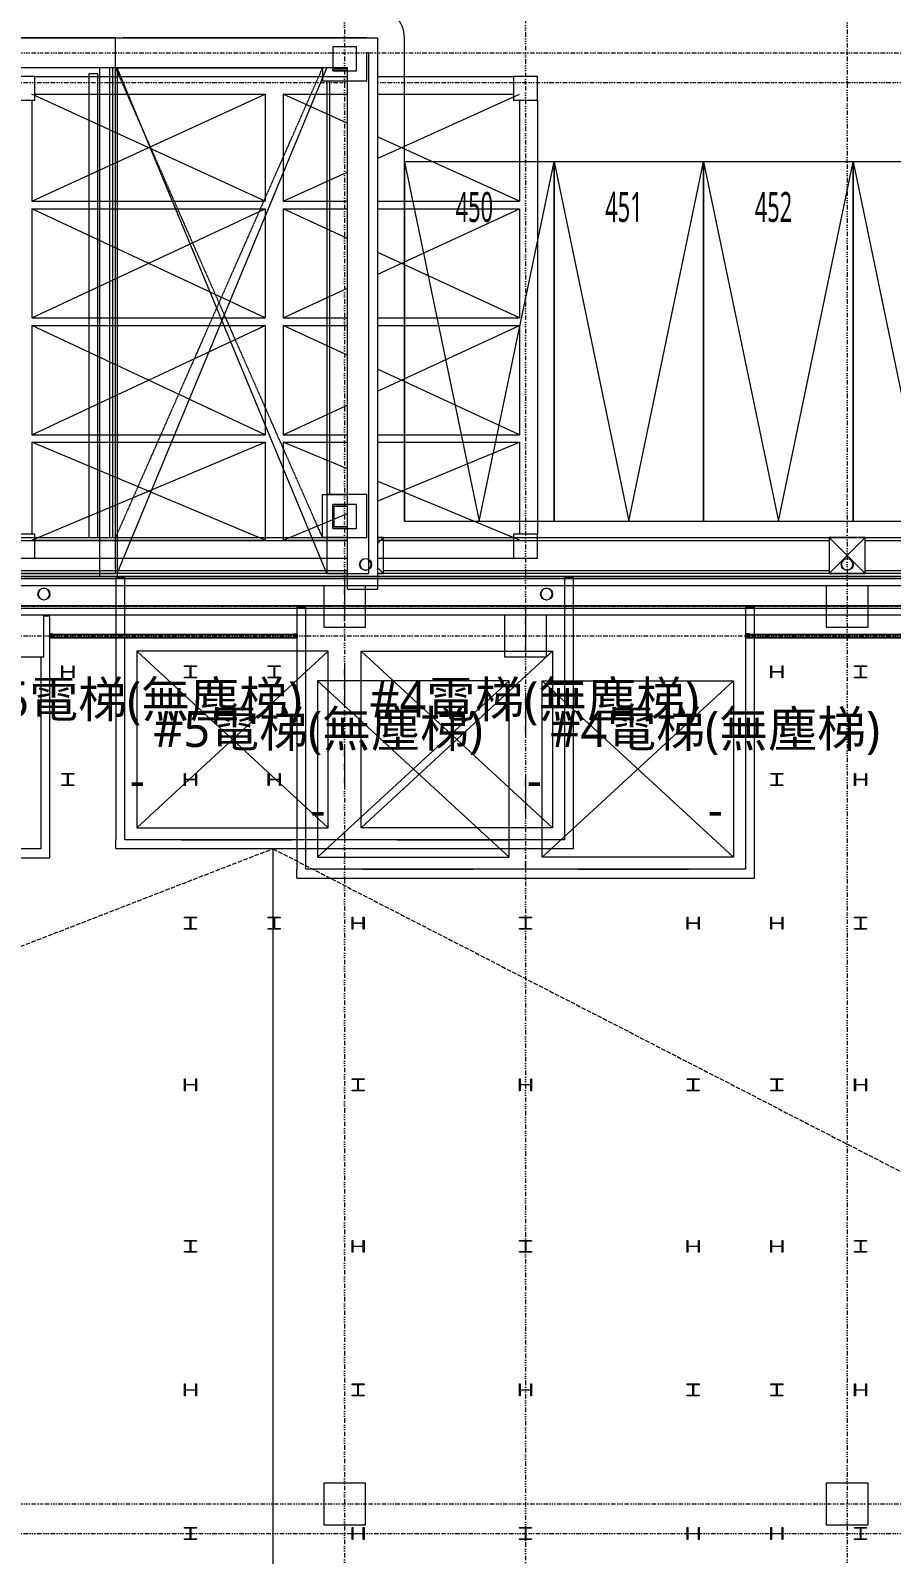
# Model space of a CAD drawing. Extents: x -168053 to 290600, y -560063 to 131745.
# Drawn here: x 184925 to 199316, y 74650 to 100117 of the extents above; entities that cross this region are included whole.
import ezdxf
from ezdxf.enums import TextEntityAlignment as Align

# ---------------------------------------------------------------- set-up
doc = ezdxf.new("R2010")
doc.units = 0
doc.header["$LTSCALE"] = 250
doc.set_wipeout_variables(frame=1)
for name, pattern in [('H12PL1$0$CENTERK0', [0.065, 0.05, -0.005, 0.005, -0.005]), ('H12PL1$0$HIDDEN', [0.4, 0.3, -0.1]), ('H12PL1$0$JJP_三點線', [0.9, 0.3, -0.15, 0, -0.15, 0, -0.15, 0, -0.15]), ('H12PL1$0$TAI_虛線', [5.644, 2.822, -2.822]), ('H12PL1$0$Wipeout_Contour', [1, 0, -1]), ('H12PL25$0$JJP_三點線', [0.9, 0.3, -0.15, 0, -0.15, 0, -0.15, 0, -0.15]), ('H12PL25$0$TAI_虛線', [5.644, 2.822, -2.822])]:
    doc.linetypes.add(name, pattern=pattern)
for name, color, linetype in [('H12PL1$0$A-OBJE-2D', 252, 'Continuous'), ('H12PL1$0$A-OBJE-MEP', 252, 'Continuous'), ('H12PL1$0$A-WALL-EX', 252, 'Continuous'), ('H12PL1$0$A-WALL-IN', 252, 'Continuous'), ('H12PL1$0$A-ZONE', 252, 'Continuous'), ('H12PL1$0$Hattch', 252, 'Continuous'), ('H12PL1$0$L10_14_DRAN', 252, 'Continuous'), ('H12PL1$0$L10_14_HYOKI', 252, 'Continuous'), ('H12PL1$0$L10_14_KABE1', 252, 'Continuous'), ('H12PL1$0$L10_14_PKG', 252, 'Continuous'), ('H12PL1$0$L10_14_PKG-NN', 252, 'Continuous'), ('H12PL1$0$L10_14_SITE', 252, 'Continuous'), ('H12PL1$0$L10_14_STEEL2', 252, 'Continuous'), ('H12PL1$0$L10_14_SUGATA2', 252, 'Continuous'), ('H12PL1$0$L10_14_SUGATA3', 252, 'Continuous'), ('H12PL1$0$S-BEAM-SHOW', 252, 'Continuous'), ('H12PL1$0$S-COL', 252, 'Continuous'), ('H12PL1$0$S-GRID', 252, 'Continuous'), ('H12PL1$0$S-SLAB-SHOW', 252, 'Continuous'), ('H12PL25$0$A-OBJE-2D', 252, 'Continuous'), ('H12PL25$0$A-OBJE-MEP', 252, 'Continuous'), ('H12PL25$0$A-WALL-EX', 252, 'Continuous'), ('H12PL25$0$A-WALL-IN', 252, 'Continuous'), ('H12PL25$0$A-ZONE', 252, 'Continuous'), ('H12PL25$0$S-BEAM-SHOW', 252, 'Continuous'), ('H12PL25$0$S-COL', 252, 'Continuous'), ('H12PL25$0$S-GRID', 252, 'Continuous'), ('H12PL25$0$S-SLAB-SHOW', 252, 'Continuous'), ('XFDP20$0$A-Partition-Col (50K)', 9, 'Continuous'), ('XFDP20$0$A-W-R1 (Rockwool) (50K)', 9, 'Continuous')]:
    doc.layers.add(name, color=color, linetype=linetype)
doc.styles.add('H12PL1$0$Standard', font='', dxfattribs={"width": 0.8})
doc.styles.add('H12PL25$0$Standard', font='', dxfattribs={"width": 0.8})
doc.styles.get('H12PL1$0$Standard').set_extended_font_data('Microsoft JhengHei')
doc.styles.get('H12PL25$0$Standard').set_extended_font_data('Microsoft JhengHei')

# ---------------------------------------------------------------- blocks, each defined once
blk = doc.blocks.new('XFDP20$0$TP1-50-Partition_Col-side')
blk.add_lwpolyline([(-2.5, -4), (-2.5, -3.9), (-2.6, -3.9), (-2.5, -3), (-2.5, -0.3), (-2.4, -0.2), (-0.7, -0.2), (-0.5, -0.2), (-0.1, -0.2), (0, -0.2), (0, -0.2), (0.5, -0.2), (0.6, -0.2), (2.4, -0.2), (2.5, -0.3), (2.5, -3), (2.6, -3.9), (2.5, -3.9), (2.5, -4), (2.7, -4), (2.7, 0), (-2.7, 0), (-2.7, -4)], close=True)
for points in [[(-1.6, -2.1), (-2.3, -2.1, 0.414213), (-2.4, -2.2), (-2.4, -3.6), (-2.5, -3.6), (-2.5, -2.2, -0.414213), (-2.3, -2), (-1.6, -2), (-1.6, -2.1)], [(1.6, -2.1), (2.3, -2.1, -0.414213), (2.4, -2.2), (2.4, -3.6), (2.5, -3.6), (2.5, -2.2, 0.414213), (2.3, -2), (1.6, -2), (1.6, -2.1)]]:
    blk.add_lwpolyline(points, format="xyb")
blk.add_lwpolyline([(2.2, -3.6), (-2.2, -3.6, -0.414214), (-2.3, -3.5), (-2.3, -2.6, -0.414214), (-2.2, -2.5), (-1.3, -2.5, 0.414214), (-1.1, -2.3), (-1.1, -2.2, 0.414214), (-1.3, -2.1), (-1.9, -2.1), (-1.9, -2.1), (-1.3, -2.1, -0.414214), (-1.2, -2.2), (-1.2, -2.3, -0.414214), (-1.3, -2.4), (-2.2, -2.4, 0.414214), (-2.4, -2.6), (-2.4, -3.5, 0.414214), (-2.2, -3.6), (2.2, -3.6, 0.414214), (2.4, -3.5), (2.4, -2.6, 0.414214), (2.2, -2.4), (1.3, -2.4, -0.414214), (1.2, -2.3), (1.2, -2.2, -0.414214), (1.3, -2.1), (1.9, -2.1), (1.9, -2.1), (1.3, -2.1, 0.414214), (1.1, -2.2), (1.1, -2.3, 0.414214), (1.3, -2.5), (2.2, -2.5, -0.414214), (2.3, -2.6), (2.3, -3.5, -0.414214)], format="xyb", close=True)
blk = doc.blocks.new('XFDP20')
at = {"layer": 'XFDP20$0$A-W-R1 (Rockwool) (50K)'}
for p, q in [((185250, 90025, 0), (189375, 90025)), ((185250, 89975, 0), (189375, 89975, 0)), ((196900, 90025, 0), (201250, 90025, 0)), ((196900, 89975, 0), (201250, 89975, 0))]:
    blk.add_line(p, q, dxfattribs=at)
at = {"layer": 'XFDP20$0$A-Partition-Col (50K)', "yscale": 10, "zscale": 10}
for p, xscale, rotation in [((185250, 90000, 0), 10, 90), ((189375, 90000, 0), -10, 270), ((196900, 90000), 10, 90)]:
    blk.add_blockref('XFDP20$0$TP1-50-Partition_Col-side', p, dxfattribs=dict(at, xscale=xscale, rotation=rotation))
blk = doc.blocks.new('H12PL25')
at = {"layer": 'H12PL25$0$A-OBJE-2D', "lineweight": 0}
for p, q in [((184950, 97262.5), (188850, 99050)), ((188850, 97262.5), (184950, 99050)), ((189150, 97262.5), (193100, 99050)), ((193100, 97262.5), (189150, 99050)), ((184950, 95312.5), (188850, 97137.5)), ((188850, 95312.5), (184950, 97137.5)), ((189150, 95312.5), (193100, 97137.5)), ((193100, 95312.5), (189150, 97137.5)), ((184950, 93362.5), (188850, 95187.5)), ((188850, 93362.5), (184950, 95187.5)), ((189150, 93362.5), (193100, 95187.5)), ((193100, 93362.5), (189150, 95187.5)), ((184950, 91600), (188850, 93237.5)), ((188850, 91600), (184950, 93237.5)), ((189150, 91600), (193100, 93237.5)), ((193100, 91600), (189150, 93237.5)), ((192925, 86300), (189725, 89250)), ((192925, 89250), (189725, 86300)), ((192925, 89250), (189725, 89250)), ((189725, 89250), (189725, 86300)), ((192925, 86300), (192925, 89250)), ((193475, 86300), (196675, 89250)), ((193475, 89250), (196675, 86300)), ((193475, 86300), (193475, 89250)), ((193475, 89250), (196675, 89250)), ((196675, 89250), (196675, 86300)), ((189725, 86300), (192925, 86300)), ((190475, 86100), (192325, 86100)), ((196675, 86300), (193475, 86300)), ((194075, 86100), (195925, 86100))]:
    blk.add_line(p, q, dxfattribs=at)
at = {"layer": 'H12PL25$0$A-OBJE-MEP', "lineweight": 0, "flags": 128}
for points in [[(185245, 90700, 1), (185055, 90700, 1)], [(193645, 90700, 1), (193455, 90700, 1)]]:
    blk.add_lwpolyline(points, format="xyb", close=True, dxfattribs=at)
at = {"layer": 'H12PL25$0$A-OBJE-MEP', "lineweight": 0}
for centre in [(185150, 90700), (193550, 90700)]:
    blk.add_circle(centre, 100, dxfattribs=at)
at = {"layer": 'H12PL25$0$A-WALL-EX', "lineweight": 0}
blk.add_line((151700, 90465), (237400, 90465), dxfattribs=at)
at = {"layer": 'H12PL25$0$A-WALL-EX', "lineweight": 0, "flags": 128}
for points in [[(151700, 90500), (243600, 90500)], [(151700, 90500), (243600, 90500)], [(151700, 90500), (237360, 90500)], [(237400, 90500), (151700, 90500)], [(151550, 90350), (237400, 90350)]]:
    blk.add_lwpolyline(points, dxfattribs=at)
at = {"layer": 'H12PL25$0$A-WALL-IN', "lineweight": 0, "flags": 128}
for points in [[(189525, 90482.5), (189375, 90482.5)], [(189375, 90482.5), (189375, 86100)], [(189525, 86100), (189525, 90482.5)], [(197025, 90482.5), (196875, 90482.5)], [(196875, 90482.5), (196875, 86100)], [(197025, 86100), (197025, 90482.5)], [(185250, 90330), (185150, 90330)], [(185250, 86440), (185250, 90330)], [(185100, 89650), (185100, 86440)], [(185100, 86440), (176100, 86440)], [(185250, 86290), (185250, 86440)], [(176100, 86290), (185250, 86290)], [(189375, 85950), (189375, 86100)], [(196875, 86100), (189525, 86100)], [(197025, 85950), (197025, 86100)], [(189375, 85950), (197025, 85950)]]:
    blk.add_lwpolyline(points, dxfattribs=at)
at = {"layer": 'H12PL25$0$S-BEAM-SHOW', "lineweight": 0, "flags": 128}
for points in [[(185000, 99350), (193000, 99350)], [(185000, 99050), (185000, 99350)], [(193000, 99350), (193000, 99050)], [(184650, 98950), (184950, 98950)], [(184950, 98950), (184950, 97262.5)], [(185000, 99050), (188850, 99050)], [(188850, 99050), (188850, 97262.5)], [(189150, 99050), (189150, 97262.5)], [(189150, 99050), (193000, 99050)], [(193100, 98950), (193400, 98950)], [(193100, 98950), (193100, 97262.5)], [(193400, 98950), (193400, 91700)], [(184950, 97262.5), (188850, 97262.5)], [(184950, 97137.5), (188850, 97137.5)], [(184950, 97137.5), (184950, 95312.5)], [(188850, 97137.5), (188850, 95312.5)], [(189150, 97262.5), (193100, 97262.5)], [(189150, 97137.5), (189150, 95312.5)], [(189150, 97137.5), (193100, 97137.5)], [(193100, 97137.5), (193100, 95312.5)], [(184950, 95312.5), (188850, 95312.5)], [(189150, 95312.5), (193100, 95312.5)], [(184950, 95187.5), (188850, 95187.5)], [(184950, 95187.5), (184950, 93362.5)], [(188850, 95187.5), (188850, 93362.5)], [(189150, 95187.5), (189150, 93362.5)], [(189150, 95187.5), (193100, 95187.5)], [(193100, 95187.5), (193100, 93362.5)], [(184950, 93362.5), (188850, 93362.5)], [(184950, 93237.5), (188850, 93237.5)], [(184950, 93237.5), (184950, 91700)], [(188850, 93237.5), (188850, 91600)], [(189150, 93362.5), (193100, 93362.5)], [(189150, 93237.5), (189150, 91600)], [(189150, 93237.5), (193100, 93237.5)], [(193100, 93237.5), (193100, 91700)], [(184950, 91700), (184650, 91700)], [(193400, 91700), (193100, 91700)], [(185000, 91600), (188850, 91600)], [(185000, 91300), (185000, 91600)], [(189150, 91600), (193000, 91600)], [(193000, 91600), (193000, 91300)], [(185000, 91300), (193000, 91300)]]:
    blk.add_lwpolyline(points, dxfattribs=at)
at = {"layer": 'H12PL25$0$S-COL', "lineweight": 0, "flags": 128}
for points in [[(184600, 98950), (185000, 98950), (185000, 99350), (184600, 99350)], [(193000, 98950), (193400, 98950), (193400, 99350), (193000, 99350)], [(184600, 91300), (185000, 91300), (185000, 91700), (184600, 91700)], [(193000, 91300), (193400, 91300), (193400, 91700), (193000, 91700)]]:
    blk.add_lwpolyline(points, close=True, dxfattribs=at)
for points in [[(184450, 90350), (184450, 89650), (185150, 89650), (185150, 90350)], [(192850, 90350), (192850, 89650), (193550, 89650), (193550, 90350)]]:
    blk.add_lwpolyline(points, dxfattribs=at)
for points in [[(185450, 89500), (185462, 89500), (185462, 89417, 0.41421356), (185475, 89404), (185625, 89404, 0.41421356), (185638, 89417), (185638, 89500), (185650, 89500), (185650, 89300), (185638, 89300), (185638, 89383, 0.41421356), (185625, 89396), (185475, 89396, 0.41421356), (185462, 89383), (185462, 89300), (185450, 89300)], [(187500, 89300), (187500, 89312), (187583, 89312, 0.41421356), (187596, 89325), (187596, 89475, 0.41421356), (187583, 89488), (187500, 89488), (187500, 89500), (187700, 89500), (187700, 89488), (187617, 89488, 0.41421356), (187604, 89475), (187604, 89325, 0.41421356), (187617, 89312), (187700, 89312), (187700, 89300)], [(188900, 89300), (188900, 89312), (188983, 89312, 0.41421356), (188996, 89325), (188996, 89475, 0.41421356), (188983, 89488), (188900, 89488), (188900, 89500), (189100, 89500), (189100, 89488), (189017, 89488, 0.41421356), (189004, 89475), (189004, 89325, 0.41421356), (189017, 89312), (189100, 89312), (189100, 89300)], [(197300, 89500), (197312, 89500), (197312, 89417, 0.41421356), (197325, 89404), (197475, 89404, 0.41421356), (197488, 89417), (197488, 89500), (197500, 89500), (197500, 89300), (197488, 89300), (197488, 89383, 0.41421356), (197475, 89396), (197325, 89396, 0.41421356), (197312, 89383), (197312, 89300), (197300, 89300)], [(198700, 89300), (198700, 89312), (198783, 89312, 0.41421356), (198796, 89325), (198796, 89475, 0.41421356), (198783, 89488), (198700, 89488), (198700, 89500), (198900, 89500), (198900, 89488), (198817, 89488, 0.41421356), (198804, 89475), (198804, 89325, 0.41421356), (198817, 89312), (198900, 89312), (198900, 89300)], [(185450, 87500), (185450, 87512), (185533, 87512, 0.41421356), (185546, 87525), (185546, 87675, 0.41421356), (185533, 87688), (185450, 87688), (185450, 87700), (185650, 87700), (185650, 87688), (185567, 87688, 0.41421356), (185554, 87675), (185554, 87525, 0.41421356), (185567, 87512), (185650, 87512), (185650, 87500)], [(187500, 87700), (187512, 87700), (187512, 87617, 0.41421356), (187525, 87604), (187675, 87604, 0.41421356), (187688, 87617), (187688, 87700), (187700, 87700), (187700, 87500), (187688, 87500), (187688, 87583, 0.41421356), (187675, 87596), (187525, 87596, 0.41421356), (187512, 87583), (187512, 87500), (187500, 87500)], [(188900, 87700), (188912, 87700), (188912, 87617, 0.41421356), (188925, 87604), (189075, 87604, 0.41421356), (189088, 87617), (189088, 87700), (189100, 87700), (189100, 87500), (189088, 87500), (189088, 87583, 0.41421356), (189075, 87596), (188925, 87596, 0.41421356), (188912, 87583), (188912, 87500), (188900, 87500)], [(197300, 87500), (197300, 87512), (197383, 87512, 0.41421356), (197396, 87525), (197396, 87675, 0.41421356), (197383, 87688), (197300, 87688), (197300, 87700), (197500, 87700), (197500, 87688), (197417, 87688, 0.41421356), (197404, 87675), (197404, 87525, 0.41421356), (197417, 87512), (197500, 87512), (197500, 87500)], [(198700, 87700), (198712, 87700), (198712, 87617, 0.41421356), (198725, 87604), (198875, 87604, 0.41421356), (198888, 87617), (198888, 87700), (198900, 87700), (198900, 87500), (198888, 87500), (198888, 87583, 0.41421356), (198875, 87596), (198725, 87596, 0.41421356), (198712, 87583), (198712, 87500), (198700, 87500)], [(187500, 85100), (187500, 85112), (187583, 85112, 0.41421356), (187596, 85125), (187596, 85275, 0.41421356), (187583, 85288), (187500, 85288), (187500, 85300), (187700, 85300), (187700, 85288), (187617, 85288, 0.41421356), (187604, 85275), (187604, 85125, 0.41421356), (187617, 85112), (187700, 85112), (187700, 85100)], [(188900, 85100), (188900, 85112), (188983, 85112, 0.41421356), (188996, 85125), (188996, 85275, 0.41421356), (188983, 85288), (188900, 85288), (188900, 85300), (189100, 85300), (189100, 85288), (189017, 85288, 0.41421356), (189004, 85275), (189004, 85125, 0.41421356), (189017, 85112), (189100, 85112), (189100, 85100)], [(190300, 85300), (190312, 85300), (190312, 85217, 0.41421356), (190325, 85204), (190475, 85204, 0.41421356), (190488, 85217), (190488, 85300), (190500, 85300), (190500, 85100), (190488, 85100), (190488, 85183, 0.41421356), (190475, 85196), (190325, 85196, 0.41421356), (190312, 85183), (190312, 85100), (190300, 85100)], [(193100, 85100), (193100, 85112), (193183, 85112, 0.41421356), (193196, 85125), (193196, 85275, 0.41421356), (193183, 85288), (193100, 85288), (193100, 85300), (193300, 85300), (193300, 85288), (193217, 85288, 0.41421356), (193204, 85275), (193204, 85125, 0.41421356), (193217, 85112), (193300, 85112), (193300, 85100)], [(195900, 85300), (195912, 85300), (195912, 85217, 0.41421356), (195925, 85204), (196075, 85204, 0.41421356), (196088, 85217), (196088, 85300), (196100, 85300), (196100, 85100), (196088, 85100), (196088, 85183, 0.41421356), (196075, 85196), (195925, 85196, 0.41421356), (195912, 85183), (195912, 85100), (195900, 85100)], [(197500, 85100), (197488, 85100), (197488, 85183, 0.41421356), (197475, 85196), (197325, 85196, 0.41421356), (197312, 85183), (197312, 85100), (197300, 85100), (197300, 85300), (197312, 85300), (197312, 85217, 0.41421356), (197325, 85204), (197475, 85204, 0.41421356), (197488, 85217), (197488, 85300), (197500, 85300)], [(198700, 85100), (198700, 85112), (198783, 85112, 0.41421356), (198796, 85125), (198796, 85275, 0.41421356), (198783, 85288), (198700, 85288), (198700, 85300), (198900, 85300), (198900, 85288), (198817, 85288, 0.41421356), (198804, 85275), (198804, 85125, 0.41421356), (198817, 85112), (198900, 85112), (198900, 85100)], [(187500, 82600), (187512, 82600), (187512, 82517, 0.41421356), (187525, 82504), (187675, 82504, 0.41421356), (187688, 82517), (187688, 82600), (187700, 82600), (187700, 82400), (187688, 82400), (187688, 82483, 0.41421356), (187675, 82496), (187525, 82496, 0.41421356), (187512, 82483), (187512, 82400), (187500, 82400)], [(190300, 82400), (190300, 82412), (190383, 82412, 0.41421356), (190396, 82425), (190396, 82575, 0.41421356), (190383, 82588), (190300, 82588), (190300, 82600), (190500, 82600), (190500, 82588), (190417, 82588, 0.41421356), (190404, 82575), (190404, 82425, 0.41421356), (190417, 82412), (190500, 82412), (190500, 82400)], [(193100, 82600), (193112, 82600), (193112, 82517, 0.41421356), (193125, 82504), (193275, 82504, 0.41421356), (193288, 82517), (193288, 82600), (193300, 82600), (193300, 82400), (193288, 82400), (193288, 82483, 0.41421356), (193275, 82496), (193125, 82496, 0.41421356), (193112, 82483), (193112, 82400), (193100, 82400)], [(195900, 82400), (195900, 82412), (195983, 82412, 0.41421356), (195996, 82425), (195996, 82575, 0.41421356), (195983, 82588), (195900, 82588), (195900, 82600), (196100, 82600), (196100, 82588), (196017, 82588, 0.41421356), (196004, 82575), (196004, 82425, 0.41421356), (196017, 82412), (196100, 82412), (196100, 82400)], [(197300, 82400), (197300, 82412), (197383, 82412, 0.41421356), (197396, 82425), (197396, 82575, 0.41421356), (197383, 82588), (197300, 82588), (197300, 82600), (197500, 82600), (197500, 82588), (197417, 82588, 0.41421356), (197404, 82575), (197404, 82425, 0.41421356), (197417, 82412), (197500, 82412), (197500, 82400)], [(198700, 82600), (198712, 82600), (198712, 82517, 0.41421356), (198725, 82504), (198875, 82504, 0.41421356), (198888, 82517), (198888, 82600), (198900, 82600), (198900, 82400), (198888, 82400), (198888, 82483, 0.41421356), (198875, 82496), (198725, 82496, 0.41421356), (198712, 82483), (198712, 82400), (198700, 82400)], [(187500, 79700), (187500, 79712), (187583, 79712, 0.41421356), (187596, 79725), (187596, 79875, 0.41421356), (187583, 79888), (187500, 79888), (187500, 79900), (187700, 79900), (187700, 79888), (187617, 79888, 0.41421356), (187604, 79875), (187604, 79725, 0.41421356), (187617, 79712), (187700, 79712), (187700, 79700)], [(190300, 79900), (190312, 79900), (190312, 79817, 0.41421356), (190325, 79804), (190475, 79804, 0.41421356), (190488, 79817), (190488, 79900), (190500, 79900), (190500, 79700), (190488, 79700), (190488, 79783, 0.41421356), (190475, 79796), (190325, 79796, 0.41421356), (190312, 79783), (190312, 79700), (190300, 79700)], [(193100, 79700), (193100, 79712), (193183, 79712, 0.41421356), (193196, 79725), (193196, 79875, 0.41421356), (193183, 79888), (193100, 79888), (193100, 79900), (193300, 79900), (193300, 79888), (193217, 79888, 0.41421356), (193204, 79875), (193204, 79725, 0.41421356), (193217, 79712), (193300, 79712), (193300, 79700)], [(195900, 79900), (195912, 79900), (195912, 79817, 0.41421356), (195925, 79804), (196075, 79804, 0.41421356), (196088, 79817), (196088, 79900), (196100, 79900), (196100, 79700), (196088, 79700), (196088, 79783, 0.41421356), (196075, 79796), (195925, 79796, 0.41421356), (195912, 79783), (195912, 79700), (195900, 79700)], [(197500, 79700), (197488, 79700), (197488, 79783, 0.41421356), (197475, 79796), (197325, 79796, 0.41421356), (197312, 79783), (197312, 79700), (197300, 79700), (197300, 79900), (197312, 79900), (197312, 79817, 0.41421356), (197325, 79804), (197475, 79804, 0.41421356), (197488, 79817), (197488, 79900), (197500, 79900)], [(198700, 79700), (198700, 79712), (198783, 79712, 0.41421356), (198796, 79725), (198796, 79875, 0.41421356), (198783, 79888), (198700, 79888), (198700, 79900), (198900, 79900), (198900, 79888), (198817, 79888, 0.41421356), (198804, 79875), (198804, 79725, 0.41421356), (198817, 79712), (198900, 79712), (198900, 79700)], [(187500, 77500), (187512, 77500), (187512, 77417, 0.41421356), (187525, 77404), (187675, 77404, 0.41421356), (187688, 77417), (187688, 77500), (187700, 77500), (187700, 77300), (187688, 77300), (187688, 77383, 0.41421356), (187675, 77396), (187525, 77396, 0.41421356), (187512, 77383), (187512, 77300), (187500, 77300)], [(190300, 77300), (190300, 77312), (190383, 77312, 0.41421356), (190396, 77325), (190396, 77475, 0.41421356), (190383, 77488), (190300, 77488), (190300, 77500), (190500, 77500), (190500, 77488), (190417, 77488, 0.41421356), (190404, 77475), (190404, 77325, 0.41421356), (190417, 77312), (190500, 77312), (190500, 77300)], [(193100, 77500), (193112, 77500), (193112, 77417, 0.41421356), (193125, 77404), (193275, 77404, 0.41421356), (193288, 77417), (193288, 77500), (193300, 77500), (193300, 77300), (193288, 77300), (193288, 77383, 0.41421356), (193275, 77396), (193125, 77396, 0.41421356), (193112, 77383), (193112, 77300), (193100, 77300)], [(195900, 77300), (195900, 77312), (195983, 77312, 0.41421356), (195996, 77325), (195996, 77475, 0.41421356), (195983, 77488), (195900, 77488), (195900, 77500), (196100, 77500), (196100, 77488), (196017, 77488, 0.41421356), (196004, 77475), (196004, 77325, 0.41421356), (196017, 77312), (196100, 77312), (196100, 77300)], [(197300, 77300), (197300, 77312), (197383, 77312, 0.41421356), (197396, 77325), (197396, 77475, 0.41421356), (197383, 77488), (197300, 77488), (197300, 77500), (197500, 77500), (197500, 77488), (197417, 77488, 0.41421356), (197404, 77475), (197404, 77325, 0.41421356), (197417, 77312), (197500, 77312), (197500, 77300)], [(198700, 77500), (198712, 77500), (198712, 77417, 0.41421356), (198725, 77404), (198875, 77404, 0.41421356), (198888, 77417), (198888, 77500), (198900, 77500), (198900, 77300), (198888, 77300), (198888, 77383, 0.41421356), (198875, 77396), (198725, 77396, 0.41421356), (198712, 77383), (198712, 77300), (198700, 77300)], [(187500, 74900), (187500, 74912), (187583, 74912, 0.41421356), (187596, 74925), (187596, 75075, 0.41421356), (187583, 75088), (187500, 75088), (187500, 75100), (187700, 75100), (187700, 75088), (187617, 75088, 0.41421356), (187604, 75075), (187604, 74925, 0.41421356), (187617, 74912), (187700, 74912), (187700, 74900)], [(190300, 75100), (190312, 75100), (190312, 75017, 0.41421356), (190325, 75004), (190475, 75004, 0.41421356), (190488, 75017), (190488, 75100), (190500, 75100), (190500, 74900), (190488, 74900), (190488, 74983, 0.41421356), (190475, 74996), (190325, 74996, 0.41421356), (190312, 74983), (190312, 74900), (190300, 74900)], [(193100, 74900), (193100, 74912), (193183, 74912, 0.41421356), (193196, 74925), (193196, 75075, 0.41421356), (193183, 75088), (193100, 75088), (193100, 75100), (193300, 75100), (193300, 75088), (193217, 75088, 0.41421356), (193204, 75075), (193204, 74925, 0.41421356), (193217, 74912), (193300, 74912), (193300, 74900)], [(195900, 75100), (195912, 75100), (195912, 75017, 0.41421356), (195925, 75004), (196075, 75004, 0.41421356), (196088, 75017), (196088, 75100), (196100, 75100), (196100, 74900), (196088, 74900), (196088, 74983, 0.41421356), (196075, 74996), (195925, 74996, 0.41421356), (195912, 74983), (195912, 74900), (195900, 74900)], [(197300, 75100), (197312, 75100), (197312, 75017, 0.41421356), (197325, 75004), (197475, 75004, 0.41421356), (197488, 75017), (197488, 75100), (197500, 75100), (197500, 74900), (197488, 74900), (197488, 74983, 0.41421356), (197475, 74996), (197325, 74996, 0.41421356), (197312, 74983), (197312, 74900), (197300, 74900)], [(198700, 74900), (198700, 74912), (198783, 74912, 0.41421356), (198796, 74925), (198796, 75075, 0.41421356), (198783, 75088), (198700, 75088), (198700, 75100), (198900, 75100), (198900, 75088), (198817, 75088, 0.41421356), (198804, 75075), (198804, 74925, 0.41421356), (198817, 74912), (198900, 74912), (198900, 74900)]]:
    blk.add_lwpolyline(points, format="xyb", close=True, dxfattribs=at)
at = {"layer": 'H12PL25$0$S-GRID', "linetype": 'H12PL25$0$JJP_三點線', "lineweight": 0}
for p, q in [((193200, 128250), (193200, -28000)), ((-29000, 99250), (289600, 99250)), ((-29000, 90000), (289600, 90000)), ((-29000, 75000), (289600, 75000))]:
    blk.add_line(p, q, dxfattribs=at)
at = {"layer": 'H12PL25$0$S-SLAB-SHOW', "linetype": 'H12PL25$0$TAI_虛線', "lineweight": 0}
blk.add_lwpolyline([(193200, 90465), (193200, 86100)], dxfattribs=at)
blk.add_blockref('XFDP20', (0, 0))
at = {"layer": 'H12PL25$0$A-ZONE', "style": 'H12PL25$0$Standard'}
for s, p in [('#5電梯(無塵梯)', (189732.47, 88744.68)), ('#4電梯(無塵梯)', (196369.12, 88744.68)), ('-', (189732.47, 87402.03)), ('-', (196369.12, 87402.03))]:
    blk.add_text(s, height=600, dxfattribs=at).set_placement(p, align=Align.TOP_CENTER)
blk = doc.blocks.new('H12PL1')
at = {"layer": 'H12PL1$0$A-OBJE-2D', "lineweight": 0}
for p, q in [((192925, 86300), (189725, 89250)), ((192925, 89250), (189725, 86300)), ((192925, 89250), (189725, 89250)), ((189725, 89250), (189725, 86300)), ((192925, 86300), (192925, 89250)), ((193475, 86300), (196675, 89250)), ((193475, 89250), (196675, 86300)), ((193475, 86300), (193475, 89250)), ((193475, 89250), (196675, 89250)), ((196675, 89250), (196675, 86300)), ((189725, 86300), (192925, 86300)), ((190475, 86100), (192325, 86100)), ((196675, 86300), (193475, 86300)), ((194075, 86100), (195925, 86100))]:
    blk.add_line(p, q, dxfattribs=at)
at = {"layer": 'H12PL1$0$A-OBJE-2D', "linetype": 'H12PL1$0$HIDDEN', "lineweight": 0}
for p, q in [((18450, 18700), (192000, 85950)), ((192000, 85950), (243150, 59650))]:
    blk.add_line(p, q, dxfattribs=at)
at = {"layer": 'H12PL1$0$A-OBJE-2D', "lineweight": 0}
blk.add_lwpolyline([(192000, 85950), (192000, 55200), (238800, 55200), (238800, 55650), (243150, 55650)], dxfattribs=at)
at = {"layer": 'H12PL1$0$A-OBJE-MEP', "lineweight": 0, "flags": 128}
blk.add_lwpolyline([(201695, 90700, 1), (201505, 90700, 1)], format="xyb", close=True, dxfattribs=at)
at = {"layer": 'H12PL1$0$A-OBJE-MEP', "lineweight": 0}
blk.add_circle((201600, 90700), 100, dxfattribs=at)
at = {"layer": 'H12PL1$0$A-WALL-IN', "lineweight": 0, "flags": 128}
for points in [[(197025, 90482.5), (196875, 90482.5)], [(196875, 90482.5), (196875, 86100)], [(197025, 86100), (197025, 90482.5)], [(189375, 85950), (189375, 86100)], [(196875, 86100), (189525, 86100)], [(197025, 85950), (197025, 86100)], [(189375, 85950), (197025, 85950)]]:
    blk.add_lwpolyline(points, dxfattribs=at)
at = {"layer": 'H12PL1$0$L10_14_DRAN', "lineweight": 0}
for centre in [(193550, 90700), (201600, 90700)]:
    blk.add_circle(centre, 100, dxfattribs=at)
at = {"layer": 'H12PL1$0$L10_14_HYOKI', "linetype": 'H12PL1$0$CENTERK0', "lineweight": 0}
for p, q in [((192830, 91150), (189370, 99000)), ((192830, 99000), (189370, 91150))]:
    blk.add_line(p, q, dxfattribs=at)
at = {"layer": 'H12PL1$0$L10_14_KABE1', "lineweight": 0}
blk.add_line((243550, 90550), (185350, 90550), dxfattribs=at)
at = {"layer": 'H12PL1$0$L10_14_PKG', "lineweight": 0, "flags": 128}
for points in [[(194200, 97425), (195450, 91425), (196700, 97425)], [(196700, 97425), (197950, 91425), (199200, 97425)], [(199200, 97425), (200450, 91425), (201700, 97425)], [(201700, 97425), (202950, 91425), (204200, 97425)]]:
    blk.add_lwpolyline(points, dxfattribs=at)
for points in [[(194200, 97425), (194200, 91425), (196700, 91425), (196700, 97425)], [(196700, 97425), (196700, 91425), (199200, 91425), (199200, 97425)], [(199200, 97425), (199200, 91425), (201700, 91425), (201700, 97425)], [(201700, 97425), (201700, 91425), (204200, 91425), (204200, 97425)]]:
    blk.add_lwpolyline(points, close=True, dxfattribs=at)
at = {"layer": 'H12PL1$0$L10_14_SITE', "lineweight": 0}
blk.add_line((194200, 91425), (194200, 99500), dxfattribs=at)
blk.add_arc((193700, 99500), 500, 0, 90, dxfattribs=at)
at = {"layer": 'H12PL1$0$L10_14_STEEL2', "lineweight": 0, "flags": 128}
for points in [[(193000, 98950), (193000, 99350), (193400, 99350), (193400, 98950)], [(193025, 98975), (193025, 99325), (193375, 99325), (193375, 98975)], [(193000, 91300), (193000, 91700), (193400, 91700), (193400, 91300)], [(193025, 91325), (193025, 91675), (193375, 91675), (193375, 91325)]]:
    blk.add_lwpolyline(points, close=True, dxfattribs=at)
at = {"layer": 'H12PL1$0$L10_14_SUGATA2', "lineweight": 0}
for p, q in [((189270, 99450), (189270, 91150)), ((189270, 99450), (192780, 99450)), ((189320, 99400), (189320, 91150)), ((189320, 99400), (192780, 99400)), ((192780, 99450), (192780, 99400)), ((193470, 98730), (193470, 91920)), ((193520, 98730), (193470, 98730)), ((193520, 98730), (193520, 91920)), ((193520, 91920), (193470, 91920))]:
    blk.add_line(p, q, dxfattribs=at)
at = {"layer": 'H12PL1$0$L10_14_SUGATA2', "lineweight": 0, "flags": 128}
for points in [[(193570, 99500), (192830, 99500), (192830, 98780), (193570, 98780)], [(192830, 91150), (192830, 91870), (193570, 91870), (193570, 91150)]]:
    blk.add_lwpolyline(points, close=True, dxfattribs=at)
at = {"layer": 'H12PL1$0$L10_14_SUGATA3', "lineweight": 0}
for p, q in [((159970, 99500), (189500, 99500)), ((192830, 99500), (189500, 99500)), ((189370, 91150), (189370, 99000)), ((189370, 99000), (192830, 99000)), ((192950, 91870), (192950, 98780)), ((193570, 91870), (193570, 98780)), ((155280, 91150), (243550, 91150)), ((185450, 91100), (193250, 91100)), ((193250, 91150), (193850, 90550)), ((193250, 90550), (193850, 91150)), ((193850, 91100), (201300, 91100)), ((201300, 91150), (201900, 90550)), ((201300, 90550), (201900, 91150)), ((201900, 91100), (209700, 91100)), ((185450, 90600), (193250, 90600)), ((193850, 90600), (201300, 90600)), ((201900, 90600), (209700, 90600))]:
    blk.add_line(p, q, dxfattribs=at)
at = {"layer": 'H12PL1$0$L10_14_SUGATA3', "lineweight": 0, "flags": 128}
for points in [[(193250, 90550), (193850, 90550), (193850, 91150), (193250, 91150)], [(201300, 90550), (201900, 90550), (201900, 91150), (201300, 91150)]]:
    blk.add_lwpolyline(points, close=True, dxfattribs=at)
at = {"layer": 'H12PL1$0$S-COL', "lineweight": 0, "flags": 128}
blk.add_lwpolyline([(201250, 90350), (201250, 89650), (201950, 89650), (201950, 90350)], dxfattribs=at)
for points in [[(192850, 74650), (193550, 74650), (193550, 75350), (192850, 75350)], [(201250, 74650), (201950, 74650), (201950, 75350), (201250, 75350)]]:
    blk.add_lwpolyline(points, close=True, dxfattribs=at)
at = {"layer": 'H12PL1$0$S-GRID', "linetype": 'H12PL1$0$JJP_三點線', "lineweight": 0}
for p, q in [((201600, 128250), (201600, -28000)), ((-29000, 90000), (289600, 90000)), ((-29000, 75000), (289600, 75000))]:
    blk.add_line(p, q, dxfattribs=at)
at = {"layer": 'H12PL1$0$A-ZONE', "style": 'H12PL1$0$Standard'}
for s, p in [('#5電梯(無塵梯)', (189732.47, 88744.68)), ('#4電梯(無塵梯)', (196369.12, 88744.68)), ('-', (189732.47, 87402.03)), ('-', (196369.12, 87402.03))]:
    blk.add_text(s, height=600, dxfattribs=at).set_placement(p, align=Align.TOP_CENTER)
at = {"layer": 'H12PL1$0$L10_14_PKG-NN', "linetype": 'Continuous', "lineweight": 0, "char_height": 500, "attachment_point": 4, "style": 'H12PL1$0$Standard'}
for s, insert in [('\\A1;{\\W0.56;450}', (195054.97, 96668.93)), ('\\A1;{\\W0.56;451}', (197554.97, 96669.78)), ('\\A1;{\\W0.56;452}', (200054.97, 96668.93))]:
    blk.add_mtext(s, dxfattribs=dict(at, insert=insert))
at = {"linetype": 'H12PL1$0$Wipeout_Contour', "lineweight": 0, "ltscale": 157673.726295}
blk.add_wipeout([(151200, 99500), (193750, 99500), (193750, 90280), (193250, 90280), (193250, 99000), (151700, 99000), (151700, 90250), (151200, 90250)], dxfattribs=at).dxf.layer = 'H12PL1$0$Hattch'
at = {"layer": 'H12PL1$0$A-OBJE-2D', "lineweight": 0}
for p, q in [((189400, 90550), (192900, 99000)), ((192900, 90550), (189400, 99000))]:
    blk.add_line(p, q, dxfattribs=at)
at = {"layer": 'H12PL1$0$A-OBJE-MEP', "lineweight": 0, "flags": 128}
blk.add_lwpolyline([(193645, 90700, 1), (193455, 90700, 1)], format="xyb", close=True, dxfattribs=at)
at = {"layer": 'H12PL1$0$A-OBJE-MEP', "lineweight": 0}
blk.add_circle((193550, 90700), 100, dxfattribs=at)
at = {"layer": 'H12PL1$0$A-WALL-EX', "lineweight": 0}
blk.add_line((151700, 90465), (243600, 90465), dxfattribs=at)
at = {"layer": 'H12PL1$0$A-WALL-EX', "lineweight": 0, "flags": 128}
for points in [[(243600, 90500), (151700, 90500)], [(151700, 90500), (243600, 90500)], [(151700, 90500), (243600, 90500)], [(151700, 90500), (243600, 90500)], [(151700, 90500), (243600, 90500)], [(151700, 90500), (243600, 90500)], [(151700, 90500), (243600, 90500)], [(151700, 90500), (243600, 90500)], [(151550, 90350), (243635, 90350)]]:
    blk.add_lwpolyline(points, dxfattribs=at)
at = {"layer": 'H12PL1$0$A-WALL-IN', "lineweight": 0, "flags": 128}
for points in [[(188925, 98900), (188925, 91150)], [(189075, 98900), (188925, 98900)], [(189075, 91150), (189075, 98900)], [(188925, 91150), (189075, 91150)], [(189525, 90482.5), (189375, 90482.5)], [(189375, 90482.5), (189375, 86100)], [(189525, 86100), (189525, 90482.5)]]:
    blk.add_lwpolyline(points, dxfattribs=at)
at = {"layer": 'H12PL1$0$Hattch', "lineweight": 0, "flags": 128}
blk.add_lwpolyline([(151200, 99500), (193750, 99500), (193750, 90280), (193250, 90280), (193250, 99000), (151700, 99000), (151700, 90250), (151200, 90250)], close=True, dxfattribs=at)
at = {"layer": 'H12PL1$0$S-BEAM-SHOW', "lineweight": 0, "flags": 128}
for points in [[(193600, 99250), (193570, 99250)], [(193570, 98780), (193570, 99250)], [(193600, 99250), (193600, 90550)], [(189100, 99000), (189100, 90500)], [(189400, 99000), (189100, 99000)], [(189400, 99000), (189400, 90500)], [(192900, 98780), (193570, 98780)], [(192900, 98780), (192900, 91870)], [(193570, 91870), (192900, 91870)], [(192900, 91870), (192900, 91150)], [(193570, 91150), (193570, 91870)], [(192900, 91150), (193570, 91150)], [(192900, 91150), (192900, 90550)], [(189400, 90500), (189100, 90500)], [(192900, 90550), (193600, 90550)]]:
    blk.add_lwpolyline(points, dxfattribs=at)
at = {"layer": 'H12PL1$0$S-COL', "lineweight": 0, "flags": 128}
for points in [[(193000, 98950), (193400, 98950), (193400, 99350), (193000, 99350)], [(193000, 91300), (193400, 91300), (193400, 91700), (193000, 91700)]]:
    blk.add_lwpolyline(points, close=True, dxfattribs=at)
blk.add_lwpolyline([(192850, 90350), (192850, 89650), (193550, 89650), (193550, 90350)], dxfattribs=at)
at = {"layer": 'H12PL1$0$S-GRID', "linetype": 'H12PL1$0$JJP_三點線', "lineweight": 0}
for p, q in [((193200, 128250), (193200, -28000)), ((-29000, 99250), (289600, 99250))]:
    blk.add_line(p, q, dxfattribs=at)
at = {"layer": 'H12PL1$0$S-SLAB-SHOW', "lineweight": 0, "flags": 128}
blk.add_lwpolyline([(159230, 90550), (189370, 90550), (189370, 99500), (159230, 99500)], close=True, dxfattribs=at)
at = {"layer": 'H12PL1$0$S-SLAB-SHOW', "linetype": 'H12PL1$0$TAI_虛線', "lineweight": 0}
blk.add_lwpolyline([(193200, 90465), (193200, 86100)], dxfattribs=at)

msp = doc.modelspace()

# ---------------------------------------------------------------- block references
msp.add_blockref('H12PL25', (0, 0))

# ---------------------------------------------------------------- next in the draw order: block references
msp.add_blockref('H12PL1', (-3024, 495))

doc.saveas('drawing.dxf')
